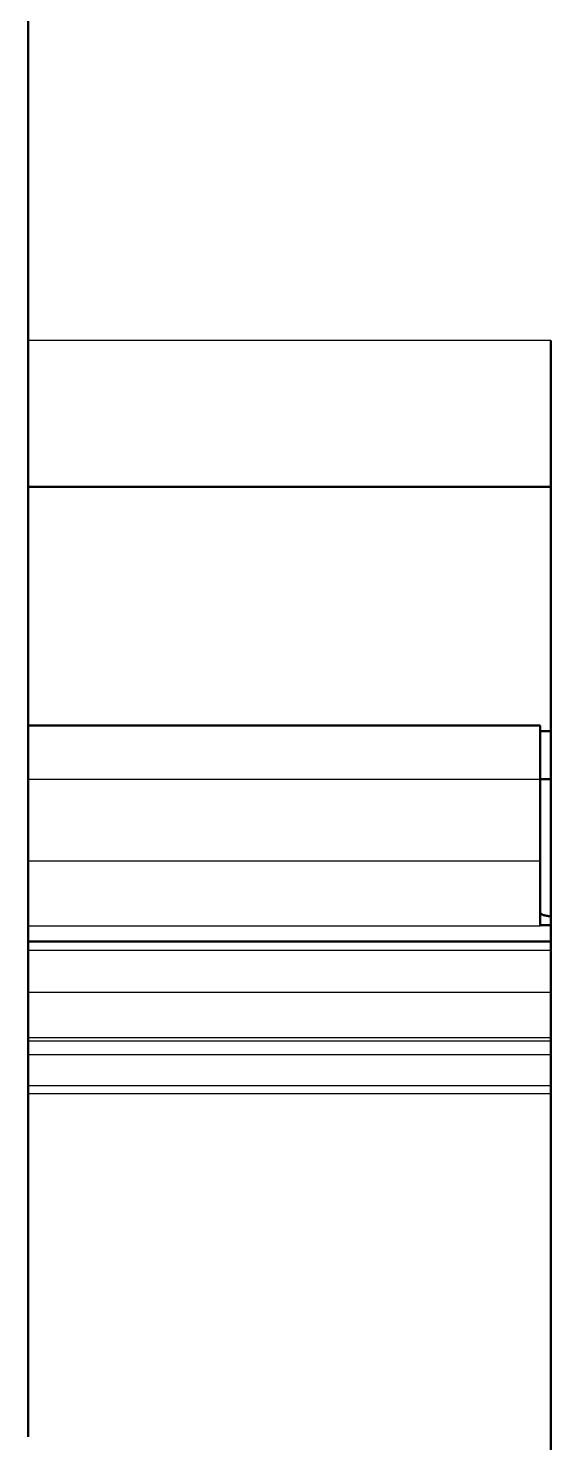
# Model space of a CAD drawing. Header units: millimetres. Extents: x 0 to 594, y 0 to 420.
# Drawn here: x 252.24 to 257.24, y 59.36 to 72.91 of the extents above; entities that cross this region are included whole.
import ezdxf

# ---------------------------------------------------------------- set-up
doc = ezdxf.new("R2010")
doc.units = ezdxf.units.MM
doc.layers.add('1', color=7, linetype='Continuous')

msp = doc.modelspace()

# ---------------------------------------------------------------- linework, layer by layer
at = {"layer": '1', "color": 7, "linetype": 'Continuous', "lineweight": 50}
for p, q in [((252.241, 174.616), (252.241, 69.916)), ((252.241, 69.916), (252.241, 68.516)), ((257.241, 56.866), (257.241, 69.916)), ((252.241, 68.516), (257.241, 68.516)), ((252.241, 68.516), (252.241, 66.229)), ((252.241, 66.229), (252.241, 65.713)), ((257.141, 66.229), (252.241, 66.229)), ((257.141, 66.229), (257.141, 65.713)), ((257.241, 66.174), (257.141, 66.174)), ((252.241, 65.713), (252.241, 64.928)), ((257.241, 65.716), (257.141, 65.716)), ((257.141, 65.713), (257.141, 64.928)), ((257.141, 64.928), (257.141, 64.306)), ((252.241, 64.316), (252.241, 64.159)), ((257.241, 64.316), (257.141, 64.316)), ((252.241, 64.072), (252.241, 64.159)), ((257.241, 64.159), (252.241, 64.159)), ((252.241, 63.67), (252.241, 64.072)), ((252.241, 63.236), (252.241, 63.67)), ((252.241, 63.205), (252.241, 63.236)), ((252.241, 63.075), (252.241, 63.205)), ((252.241, 62.778), (252.241, 63.075)), ((252.241, 62.701), (252.241, 62.778)), ((252.241, 62.701), (252.241, 59.415))]:
    msp.add_line(p, q, dxfattribs=at)
at = {"layer": '1', "color": 7, "linetype": 'Continuous', "lineweight": 25}
for p, q in [((257.241, 69.916), (252.241, 69.916)), ((257.141, 65.713), (252.241, 65.713)), ((257.141, 64.928), (252.241, 64.928)), ((257.141, 64.306), (252.241, 64.306)), ((257.241, 64.072), (252.241, 64.072)), ((257.241, 63.67), (252.241, 63.67)), ((257.241, 63.236), (252.241, 63.236)), ((257.241, 63.205), (252.241, 63.205)), ((257.241, 63.075), (252.241, 63.075)), ((257.241, 62.778), (252.241, 62.778)), ((257.241, 62.701), (252.241, 62.701))]:
    msp.add_line(p, q, dxfattribs=at)
at = {"layer": '1', "color": 7, "linetype": 'Continuous', "lineweight": 50}
msp.add_open_spline([(252.241, 64.928), (252.241, 64.721), (252.241, 64.513), (252.241, 64.306)], degree=3, dxfattribs=at)
for points, knots in [([(257.229, 64.4), (257.226, 64.401), (257.209, 64.404), (257.195, 64.407), (257.18, 64.411), (257.176, 64.412), (257.168, 64.415), (257.164, 64.416), (257.148, 64.424), (257.141, 64.43), (257.141, 64.436)], [0, 0, 0, 0, 0.068305, 0.301229, 0.301229, 0.417691, 0.417691, 0.534152, 0.534152, 1, 1, 1, 1]), ([(252.241, 64.306), (252.241, 64.269), (252.241, 64.203), (252.241, 64.131), (252.241, 64.098), (252.241, 64.095), (252.241, 64.095)], [0, 0, 0, 0, 0.28962, 0.57924, 0.86886, 1, 1, 1, 1])]:
    msp.add_open_spline(points, degree=3, knots=knots, dxfattribs=at)

doc.saveas('drawing.dxf')
